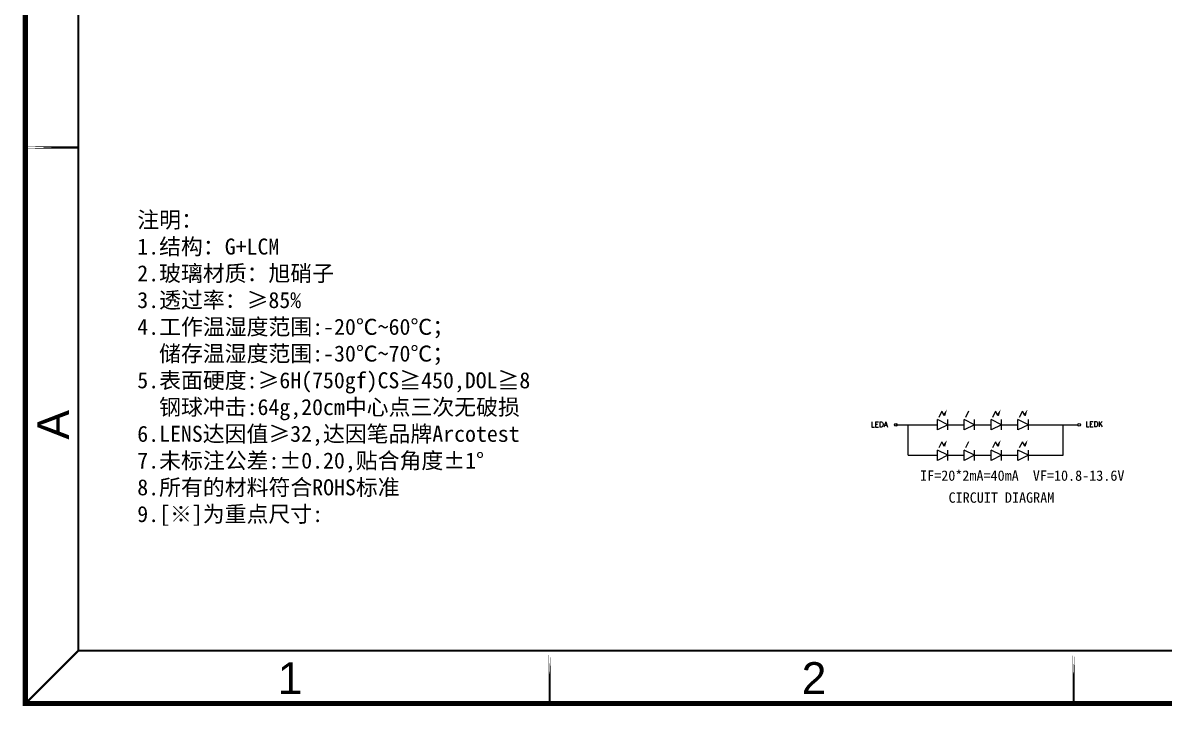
# Model space of a CAD drawing. Header units: millimetres. Extents: x 901 to 2027, y 451 to 1010.
# Drawn here: x 1438 to 1651.5, y 451.2 to 578.9 of the extents above; entities that cross this region are included whole.
import ezdxf

# ---------------------------------------------------------------- set-up
doc = ezdxf.new("R2010")
doc.units = ezdxf.units.MM
doc.layers.add('文字', color=7, linetype='Continuous')
doc.layers.add('鑫视界图框', color=3, linetype='Continuous')
doc.styles.get("Standard").update_dxf_attribs({"font": 'txt', "bigfont": 'gbcbig.shx'})
doc.styles.add('宋体', font='')
doc.styles.add('黑体', font='simhei.ttf')
doc.styles.get('宋体').set_extended_font_data('宋体')

msp = doc.modelspace()

# ---------------------------------------------------------------- linework, layer by layer
at = {"layer": '文字', "color": 2, "lineweight": 9}
for p, q in [((1609.8952, 506.3212), (1609.3237, 505.1782)), ((1609.8952, 506.3212), (1610.296, 505.5196)), ((1614.9192, 506.3212), (1614.3477, 505.1782)), ((1619.9431, 506.3216), (1619.3717, 505.1787)), ((1619.9431, 506.3217), (1620.344, 505.52)), ((1624.9671, 506.3216), (1624.3956, 505.1787)), ((1624.9671, 506.3217), (1625.3679, 505.52)), ((1611.0216, 503.8067), (1609.0661, 504.7844)), ((1609.0662, 502.8285), (1609.0662, 504.7839)), ((1611.0216, 502.8285), (1611.0216, 504.7839)), ((1616.0455, 503.8067), (1614.0901, 504.7844)), ((1614.0901, 502.8285), (1614.0901, 504.7839)), ((1616.0456, 502.8285), (1616.0456, 504.7839)), ((1621.0695, 503.8071), (1619.114, 504.7848)), ((1619.1141, 502.8289), (1619.1141, 504.7843)), ((1621.0695, 502.8289), (1621.0695, 504.7843)), ((1626.0935, 503.8071), (1624.138, 504.7848)), ((1624.1381, 502.8289), (1624.1381, 504.7843)), ((1626.0935, 502.8289), (1626.0935, 504.7843)), ((1601.3113, 503.8062), (1609.0662, 503.8062)), ((1603.5969, 498.1045), (1603.5969, 503.8062)), ((1611.0216, 503.8067), (1609.0661, 502.8289)), ((1611.0216, 503.8062), (1614.0901, 503.8062)), ((1616.0456, 503.8067), (1614.0901, 502.829)), ((1616.0456, 503.8062), (1619.1141, 503.8062)), ((1621.0695, 503.8071), (1619.114, 502.8294)), ((1621.0695, 503.8067), (1624.1381, 503.8067)), ((1626.0935, 503.8071), (1624.138, 502.8294)), ((1626.0935, 503.8067), (1635.3158, 503.8067)), ((1632.6184, 498.105), (1632.6184, 503.8067)), ((1609.8952, 500.6194), (1609.3237, 499.4765)), ((1609.8952, 500.6195), (1610.296, 499.8179)), ((1614.9192, 500.6194), (1614.3477, 499.4765)), ((1619.9431, 500.6199), (1619.3717, 499.4769)), ((1619.9431, 500.62), (1620.344, 499.8183)), ((1624.9671, 500.6199), (1624.3956, 499.4769)), ((1624.9671, 500.62), (1625.3679, 499.8183)), ((1603.5969, 498.1045), (1609.0662, 498.1045)), ((1611.0216, 498.105), (1609.0661, 499.0827)), ((1611.0216, 498.1049), (1609.0661, 497.1272)), ((1609.0662, 497.1267), (1609.0662, 499.0822)), ((1611.0216, 497.1267), (1611.0216, 499.0822)), ((1611.0216, 498.1045), (1614.0901, 498.1045)), ((1616.0455, 498.105), (1614.0901, 499.0827)), ((1614.0901, 497.1267), (1614.0901, 499.0822)), ((1616.0456, 498.105), (1614.0901, 497.1272)), ((1616.0456, 497.1267), (1616.0456, 499.0822)), ((1616.0456, 498.1045), (1619.1141, 498.1045)), ((1621.0695, 498.1054), (1619.114, 499.0831)), ((1621.0695, 498.1054), (1619.114, 497.1276)), ((1619.1141, 497.1272), (1619.1141, 499.0826)), ((1621.0695, 497.1272), (1621.0695, 499.0826)), ((1621.0695, 498.1049), (1624.1381, 498.1049)), ((1626.0935, 498.1054), (1624.138, 499.0831)), ((1626.0935, 498.1054), (1624.138, 497.1276)), ((1624.1381, 497.1272), (1624.1381, 499.0826)), ((1626.0935, 497.1272), (1626.0935, 499.0826)), ((1626.0935, 498.1049), (1632.6184, 498.105))]:
    msp.add_line(p, q, dxfattribs=at)
for centre in [(1601.3113, 503.8062), (1635.5765, 503.8067)]:
    msp.add_circle(centre, 0.2607, dxfattribs=at)
for points in [[(1610.5348, 505.4186), (1610.8607, 506.6489), (1610.072, 505.65)], [(1620.5828, 505.419), (1620.9086, 506.6493), (1620.1199, 505.6504)], [(1625.6067, 505.419), (1625.9326, 506.6493), (1625.1439, 505.6504)], [(1610.5348, 499.7168), (1610.8607, 500.9471), (1610.072, 499.9483)], [(1620.5828, 499.7173), (1620.9086, 500.9476), (1620.1199, 499.9487)], [(1625.6067, 499.7173), (1625.9326, 500.9476), (1625.1439, 499.9487)]]:
    msp.add_solid(points, dxfattribs=at)
at = {"layer": '鑫视界图框', "color": 3}
for points, const_width in [([(2026.5603, 451.6885), (1438.5003, 451.6885), (1438.5003, 867.4885), (2026.5603, 867.4885)], 0.99), ([(2016.6603, 461.5885), (1448.4003, 461.5885), (1448.4003, 857.5885), (2016.6603, 857.5885)], 0.396), ([(1438.5003, 555.6386), (1448.3013, 555.6386), (1448.3013, 555.6386), (1438.5003, 555.6386)], 0.396), ([(1536.5585, 461.5781), (1536.5585, 461.5781), (1536.5585, 451.7771), (1536.5585, 451.7771)], 0.396), ([(1634.5685, 461.5781), (1634.5685, 461.5781), (1634.5685, 451.7771), (1634.5685, 451.7771)], 0.396)]:
    msp.add_lwpolyline(points, close=True, dxfattribs=dict(at, const_width=const_width))
at = {"layer": '鑫视界图框', "color": 3, "const_width": 0.396}
msp.add_lwpolyline([(1448.4003, 461.5885), (1438.5003, 451.6885)], dxfattribs=at)

# ---------------------------------------------------------------- texts
at = {"insert": (1459.4127, 543.6213), "char_height": 3, "width": 85.076917, "attachment_point": 1, "style": '黑体'}
msp.add_mtext('{\\C4;注明：\\P1.结构：\\C1;G+LCM\\P\\C4;2.玻璃材质：\\C1;旭硝子\\P\\C4;3.透过率：≥85%\\P4.工作温湿度范围:-20℃~60℃；\\P  储存温湿度范围:-30℃~70℃；\\P5.表面硬度:≥\\C1;6H\\C4;(750gf)CS≧\\C1;450\\C4;,DOL≧\\C1;8\\P\\C4;  钢球冲击:\\C1;64g,20cm\\C4;中心点三次无破损\\P6.LENS达因值≥32,达因笔品牌Arcotest\\P7.未标注公差:±0.20,\\C1;贴合角度±1°\\P\\C4;8.所有的材料符合ROHS标准\\P9.\\A1;\\fSimHei|b0|i0|c134|p2;\\C1;[\\A0;\\fSimSun|b0|i0|c134|p2;※\\A1;\\fSimHei|b0|i0|c134|p2;]\\A0;\\fSimHei|b0|i0|c134|p49;\\C4;为重点尺寸:}', dxfattribs=at)
at = {"layer": '文字', "color": 2, "lineweight": 9}
for s, p in [('LEDA', (1596.6383, 503.3724)), ('LEDK', (1636.7708, 503.4455))]:
    msp.add_text(s, height=0.98002, dxfattribs=at).set_placement(p)
at = {"layer": '文字', "color": 2, "lineweight": 9, "style": '宋体'}
for s, p in [('IF=20*2mA=40mA  VF=10.8-13.6V', (1605.836, 493.3321)), ('CIRCUIT DIAGRAM', (1611.1651, 489.223))]:
    msp.add_text(s, height=1.937664, dxfattribs=at).set_placement(p)
at = {"layer": '鑫视界图框', "color": 3, "insert": (1440.6955, 501.0271), "char_height": 5.94, "width": 25.227114, "attachment_point": 1, "rotation": 90, "style": '黑体'}
msp.add_mtext('{\\fArial|b0|i0|c0|p34;A}', dxfattribs=at)
at = {"layer": '鑫视界图框', "color": 3, "char_height": 5.94, "width": 2.498211, "attachment_point": 1, "style": '黑体'}
for s, insert in [('{\\fArial|b0|i0|c0|p34;1}', (1485.6852, 459.4153)), ('{\\fArial|b0|i0|c0|p34;2}', (1583.6952, 459.4153))]:
    msp.add_mtext(s, dxfattribs=dict(at, insert=insert))

doc.saveas('drawing.dxf')
